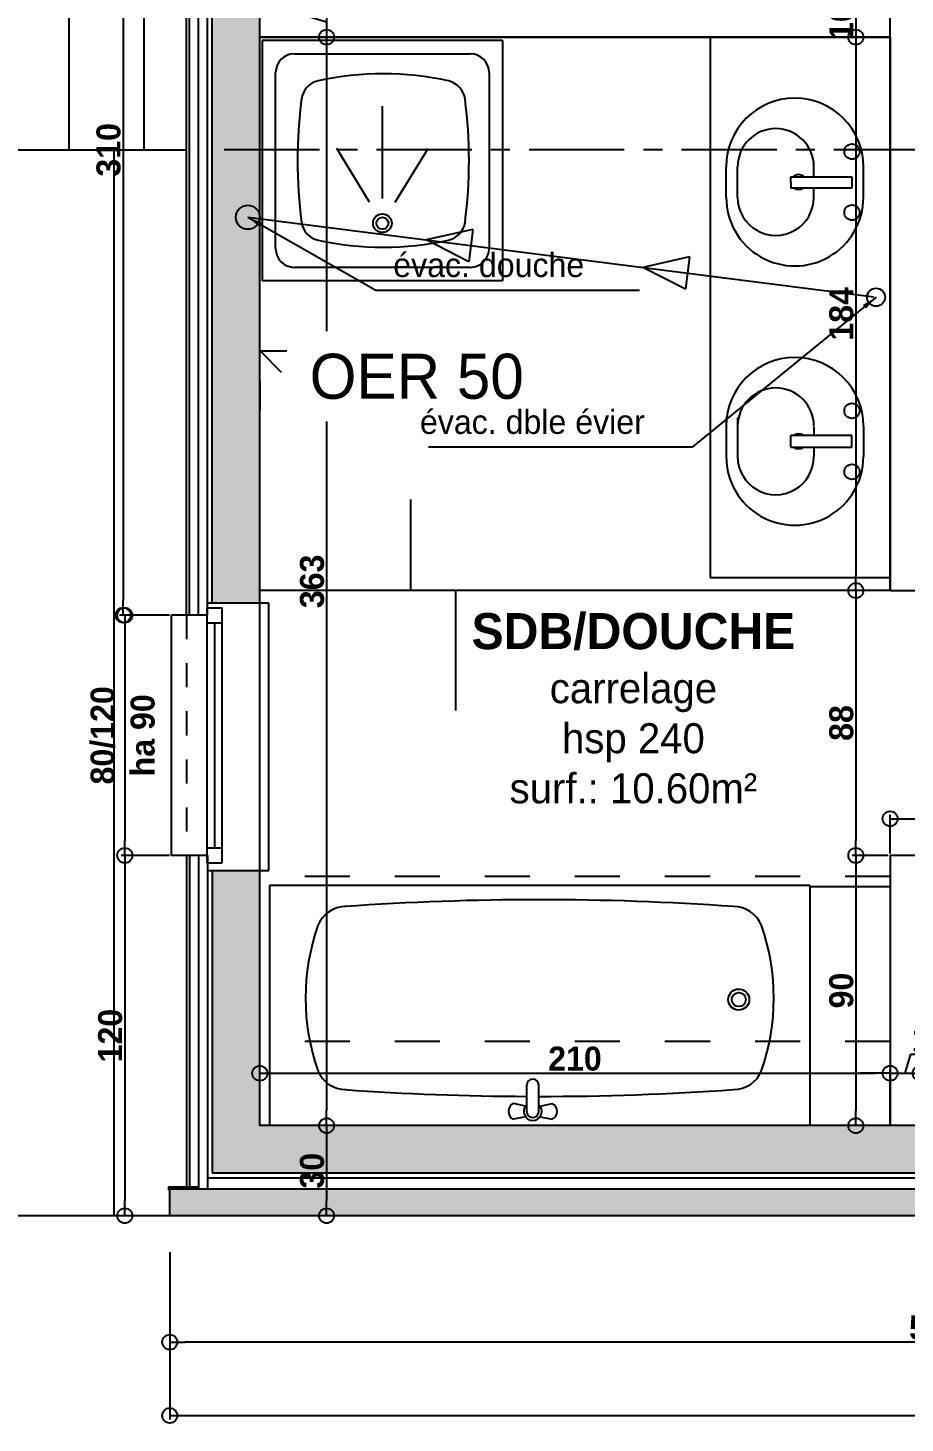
# Model space of a CAD drawing. Header units: millimetres. Extents: x -44462 to 306987, y -116160 to 12874.
# Drawn here: x 6682 to 6974.2, y -37472.1 to -37007.5 of the extents above; entities that cross this region are included whole.
import ezdxf

# ---------------------------------------------------------------- set-up
doc = ezdxf.new("R2010")
doc.units = ezdxf.units.MM
doc.header["$PDMODE"] = 35
doc.header["$PDSIZE"] = 10
doc.linetypes.add('AXES', pattern=[50.8, 31.75, -6.35, 6.35, -6.35])
doc.linetypes.add('TRAIT_4', pattern=[20, 10, -10])
for name, color, linetype in [('BLANC', 7, 'Continuous'), ('COTES', 1, 'Continuous'), ('COULEUR 8', 8, 'Continuous'), ('CYAN', 4, 'Continuous'), ('EGOUTTAGE', 6, 'Continuous'), ('EQUIP', 5, 'Continuous'), ('JAUNE', 2, 'Continuous'), ('MAGENTA', 6, 'Continuous'), ('MURS', 7, 'Continuous'), ('ROUGE', 1, 'Continuous'), ('TEXTE', 1, 'Continuous')]:
    doc.layers.add(name, color=color, linetype=linetype)
doc.layers.add('SURFACE', color=5, linetype='Continuous', plot=False)
doc.styles.add('CENTURY GOTHIC', font='GOTHIC.TTF')
doc.styles.add('Century Gothic Gras', font='GOTHICB.TTF')
doc.dimstyles.new('1-50', dxfattribs={"dimtxt": 8, "dimasz": 5, "dimexe": 1.25, "dimexo": 0.625, "dimtad": 1, "dimdec": 0, "dimtxsty": 'Century Gothic Gras', "dimblk": 'ORIGIN', "dimcen": 5, "dimclrd": 8, "dimclre": 5, "dimclrt": 6, "dimadec": 0, "dimazin": 0, "dimtfac": 1, "dimtdec": 0, "dimtmove": 0, "dimatfit": 3, "dimfxl": 0, "dimarcsym": 0})

# ---------------------------------------------------------------- blocks, each defined once
blk = doc.blocks.new('_Origin')
at = {"color": 0, "linetype": 'Continuous', "lineweight": -2}
blk.add_line((0, 0), (-1, 0), dxfattribs=at)
blk.add_circle((0, 0), 0.5, dxfattribs=at)
blk = doc.blocks.new('*D121')
at = {"layer": 'COTES', "color": 8, "lineweight": -2}
for p, q in [((6957.84, -36995.54), (6957.84, -36990.54)), ((6957.84, -37000.54), (6957.84, -37010.54)), ((6957.84, -37015.54), (6957.84, -37020.54))]:
    blk.add_line(p, q, dxfattribs=at)
at = {"layer": 'COTES', "color": 5, "lineweight": -2}
for p, q in [((6968.61, -37000.54), (6956.59, -37000.54)), ((6968.61, -37010.54), (6956.59, -37010.54))]:
    blk.add_line(p, q, dxfattribs=at)
at = {"layer": 'Defpoints', "color": 0}
for p in [(6969.24, -37000.54), (6957.84, -37010.54), (6969.24, -37010.54)]:
    blk.add_point(p, dxfattribs=at)
at = {"layer": 'COTES', "color": 8, "lineweight": -2, "xscale": 5, "yscale": 5, "zscale": 5}
for p, rotation in [((6957.84, -37000.54), 270), ((6957.84, -37010.54), 90)]:
    blk.add_blockref('_Origin', p, dxfattribs=dict(at, rotation=rotation))
at = {"layer": 'COTES', "color": 6, "insert": (6953.02, -37005.54), "char_height": 8, "attachment_point": 5, "rotation": 90, "style": 'Century Gothic Gras'}
blk.add_mtext('10', dxfattribs=at)
blk = doc.blocks.new('*D45')
at = {"layer": 'COTES', "color": 8, "lineweight": -2}
for p, q in [((6974.24, -37355.63), (6976.16, -37349.24)), ((6976.16, -37349.24), (6988.62, -37349.24)), ((6964.24, -37355.63), (6959.24, -37355.63)), ((6969.24, -37355.63), (6979.24, -37355.63)), ((6969.24, -37355.63), (6979.24, -37355.63)), ((6984.24, -37355.63), (6989.24, -37355.63))]:
    blk.add_line(p, q, dxfattribs=at)
at = {"layer": 'COTES', "color": 5, "lineweight": -2}
for p, q in [((6969.24, -37372.46), (6969.24, -37354.38)), ((6979.24, -37372.46), (6979.24, -37354.38))]:
    blk.add_line(p, q, dxfattribs=at)
at = {"layer": 'Defpoints', "color": 0}
for p in [(6979.24, -37355.63), (6969.24, -37373.08), (6979.24, -37373.08)]:
    blk.add_point(p, dxfattribs=at)
at = {"layer": 'COTES', "color": 8, "lineweight": -2, "xscale": 5, "yscale": 5, "zscale": 5}
blk.add_blockref('_Origin', (6969.24, -37355.63), dxfattribs=at)
at = {"layer": 'COTES', "color": 8, "lineweight": -2, "xscale": 5, "yscale": 5, "zscale": 5, "rotation": 180}
blk.add_blockref('_Origin', (6979.24, -37355.63), dxfattribs=at)
at = {"layer": 'COTES', "color": 6, "insert": (6982.39, -37344.41), "char_height": 8, "attachment_point": 5, "style": 'Century Gothic Gras'}
blk.add_mtext('10', dxfattribs=at)
blk = doc.blocks.new('*D172')
at = {"layer": 'COTES', "color": 5, "lineweight": -2}
for p, q in [((6728.61, -36893.08), (6712.45, -36893.08)), ((6729.18, -37203.08), (6712.45, -37203.08))]:
    blk.add_line(p, q, dxfattribs=at)
at = {"layer": 'COTES', "color": 8, "lineweight": -2}
blk.add_line((6713.7, -36898.08), (6713.7, -37198.08), dxfattribs=at)
at = {"layer": 'Defpoints', "color": 0}
for p in [(6729.24, -36893.08), (6713.7, -37203.08), (6729.8, -37203.08)]:
    blk.add_point(p, dxfattribs=at)
at = {"layer": 'COTES', "color": 8, "lineweight": -2, "xscale": 5, "yscale": 5, "zscale": 5}
for p, rotation in [((6713.7, -36893.08), 90), ((6713.7, -37203.08), 270)]:
    blk.add_blockref('_Origin', p, dxfattribs=dict(at, rotation=rotation))
at = {"layer": 'COTES', "color": 6, "insert": (6708.87, -37048.08), "char_height": 8, "attachment_point": 5, "rotation": 90, "style": 'Century Gothic Gras'}
blk.add_mtext('310', dxfattribs=at)
blk = doc.blocks.new('*D173')
at = {"layer": 'COTES', "color": 5, "lineweight": -2}
for p, q in [((6729.18, -37203.08), (6713.01, -37203.08)), ((6729.18, -37283.08), (6713.01, -37283.08))]:
    blk.add_line(p, q, dxfattribs=at)
at = {"layer": 'COTES', "color": 8, "lineweight": -2}
blk.add_line((6714.26, -37208.08), (6714.26, -37278.08), dxfattribs=at)
at = {"layer": 'Defpoints', "color": 0}
for p in [(6729.8, -37203.08), (6714.26, -37283.08), (6729.8, -37283.08)]:
    blk.add_point(p, dxfattribs=at)
at = {"layer": 'COTES', "color": 8, "lineweight": -2, "xscale": 5, "yscale": 5, "zscale": 5}
for p, rotation in [((6714.26, -37203.08), 90), ((6714.26, -37283.08), 270)]:
    blk.add_blockref('_Origin', p, dxfattribs=dict(at, rotation=rotation))
at = {"layer": 'COTES', "color": 6, "insert": (6713.59, -37243.08), "char_height": 8, "attachment_point": 5, "rotation": 90, "style": 'Century Gothic Gras'}
blk.add_mtext('80/120\\Pha 90', dxfattribs=at)
blk = doc.blocks.new('*D174')
at = {"layer": 'COTES', "color": 5, "lineweight": -2}
for p, q in [((6729.18, -37283.08), (6713.01, -37283.08)), ((6732.73, -37403.08), (6713.01, -37403.08))]:
    blk.add_line(p, q, dxfattribs=at)
at = {"layer": 'COTES', "color": 8, "lineweight": -2}
blk.add_line((6714.26, -37288.08), (6714.26, -37398.08), dxfattribs=at)
at = {"layer": 'Defpoints', "color": 0}
for p in [(6729.8, -37283.08), (6714.26, -37403.08), (6733.36, -37403.08)]:
    blk.add_point(p, dxfattribs=at)
at = {"layer": 'COTES', "color": 8, "lineweight": -2, "xscale": 5, "yscale": 5, "zscale": 5}
for p, rotation in [((6714.26, -37283.08), 90), ((6714.26, -37403.08), 270)]:
    blk.add_blockref('_Origin', p, dxfattribs=dict(at, rotation=rotation))
at = {"layer": 'COTES', "color": 6, "insert": (6709.44, -37343.08), "char_height": 8, "attachment_point": 5, "rotation": 90, "style": 'Century Gothic Gras'}
blk.add_mtext('120', dxfattribs=at)
blk = doc.blocks.new('*D183')
at = {"layer": 'COTES', "color": 5, "lineweight": -2}
for p, q in [((6729.24, -37439.64), (6729.24, -37470.89)), ((7809.24, -37439.64), (7809.24, -37470.89))]:
    blk.add_line(p, q, dxfattribs=at)
at = {"layer": 'COTES', "color": 8, "lineweight": -2}
blk.add_line((6734.24, -37469.64), (7804.24, -37469.64), dxfattribs=at)
at = {"layer": 'Defpoints', "color": 0}
for p in [(7809.24, -37400.83), (6729.24, -37402.92), (7809.24, -37469.64)]:
    blk.add_point(p, dxfattribs=at)
at = {"layer": 'COTES', "color": 8, "lineweight": -2, "xscale": 5, "yscale": 5, "zscale": 5, "rotation": 180}
blk.add_blockref('_Origin', (6729.24, -37469.64), dxfattribs=at)
at = {"layer": 'COTES', "color": 8, "lineweight": -2, "xscale": 5, "yscale": 5, "zscale": 5}
blk.add_blockref('_Origin', (7809.24, -37469.64), dxfattribs=at)
at = {"layer": 'COTES', "color": 6, "insert": (7269.24, -37464.82), "char_height": 8, "attachment_point": 5, "style": 'Century Gothic Gras'}
blk.add_mtext('1080', dxfattribs=at)
blk = doc.blocks.new('Bain3')
at = {"layer": 'EQUIP'}
for p, q in [((-80, 0), (-80, -180)), ((-80, 0), (0, 0)), ((0, 0), (0, -180)), ((-6.5, -89.88), (-7.37, -85.88)), ((-2.99, -89.88), (-2.12, -85.88)), ((-4.74, -90.31), (-13.48, -90.31)), ((-4.74, -94.31), (-13.48, -94.31)), ((-6.5, -94.75), (-7.37, -98.75)), ((-2.99, -94.75), (-2.12, -98.75)), ((-80, -180), (0, -180))]:
    blk.add_line(p, q, dxfattribs=at)
for radius in [3.5, 2.33]:
    blk.add_circle((-41.99, -23.68), radius, dxfattribs=at)
for centre, radius, start, end in [((-42.5, -85.55), 73.55, 70.8516, 109.1484), ((-62.99, -25.39), 10, 111.3137, 180.2235), ((-22.01, -25.39), 10, 359.7765, 68.6863), ((849.57, -90.15), 924.83, 175.98652, 184.01922), ((-934.57, -90.15), 924.83, 359.99006, 4.01348), ((-4.74, -87.07), 2.88, 24.484, 155.516), ((-13.48, -92.31), 2, 90, 270), ((-4.74, -92.31), 3, 221.8103, 138.1897), ((-4.74, -92.31), 2, 270, 90), ((-934.57, -90.15), 924.83, 355.98078, 359.74225), ((-4.74, -97.56), 2.88, 204.484, 335.516), ((-62.99, -154.61), 10, 179.7765, 248.6863), ((-22.01, -154.61), 10, 291.3137, 0.2235), ((-42.5, -94.45), 73.55, 250.8516, 289.1484)]:
    blk.add_arc(centre, radius, start, end, dxfattribs=at)
blk = doc.blocks.new('Lav2_1')
at = {"layer": 'EQUIP'}
for p, q in [((0, 0), (180, 0)), ((0, 0), (0, -60)), ((180, -60), (180, 0)), ((53.46, -8.89), (43.3, -8.89)), ((129.54, -8.89), (139.7, -8.89)), ((46.475, -12.7), (50.285, -12.7)), ((46.475, -33.02), (46.475, -12.7)), ((50.285, -12.7), (50.285, -33.02)), ((132.715, -12.7), (132.715, -33.02)), ((136.525, -12.7), (132.715, -12.7)), ((136.525, -33.02), (136.525, -12.7)), ((46.157, -25.4), (43.3, -25.4)), ((53.46, -25.4), (50.285, -25.4)), ((129.835, -25.4), (132.715, -25.4)), ((136.843, -25.4), (139.7, -25.4)), ((48.38, -33.02), (46.475, -33.02)), ((48.38, -33.02), (50.285, -33.02)), ((134.62, -33.02), (132.715, -33.02)), ((136.525, -33.02), (133.645, -33.02)), ((53.46, -50.8), (43.3, -50.8)), ((126.66, -50.8), (139.7, -50.8)), ((53.46, -54.61), (43.3, -54.61)), ((126.66, -54.61), (139.7, -54.61)), ((0, -60), (180, -60))]:
    blk.add_line(p, q, dxfattribs=at)
for centre in [(38.1, -12.7), (58.42, -12.7), (124.46, -12.7), (144.78, -12.7)]:
    blk.add_circle(centre, 2.54, dxfattribs=at)
for centre, radius, start, end in [((43.18, -31.75), 22.86, 90, 270), ((53.34, -31.75), 22.86, 270, 90), ((129.54, -31.75), 22.86, 90, 270), ((139.7, -31.75), 22.86, 270, 90), ((43.18, -38.1), 12.7, 90, 270), ((53.34, -38.1), 12.7, 270, 90), ((129.54, -38.1), 12.7, 90, 270), ((139.7, -38.1), 12.7, 270, 90), ((48.26, -30.48), 2.48, 140.19447, 219.80554), ((48.26, -30.48), 2.48, 320.19446, 39.80554), ((134.62, -30.48), 2.48, 140.19447, 219.80554), ((134.62, -30.48), 2.48, 320.19446, 39.80554)]:
    blk.add_arc(centre, radius, start, end, dxfattribs=at)
blk = doc.blocks.new('Douche2')
at = {"layer": 'EQUIP'}
for p, q in [((90, 0), (0, 0)), ((0, 0), (0, -90)), ((90, 0), (90, -90)), ((12, -5), (78, -5)), ((5, -78), (5, -12)), ((85, -12), (85, -78)), ((45, -59.18), (45, -24.67)), ((40.15, -60.55), (27.88, -40.51)), ((49.85, -60.55), (62.12, -40.51)), ((78, -85), (12, -85)), ((90, -90), (0, -90))]:
    blk.add_line(p, q, dxfattribs=at)
for radius in [3.5, 2.25]:
    blk.add_circle((45, -68.48), radius, dxfattribs=at)
for centre, radius, start, end in [((12, -12), 7, 90, 180), ((78, -12), 7, 0, 90), ((22.63, -22.97), 8, 102.4131, 172.5301), ((45.32, -126.06), 113.56, 77.5593, 102.4131), ((68.06, -22.98), 8, 7.4631, 77.5593), ((190.62, -44.99), 177.42, 172.5301, 187.4711), ((-100.04, -45), 177.54, 352.5365, 7.4631), ((22.63, -67.02), 8, 187.4711, 257.5503), ((68.06, -67.02), 8, 282.4492, 352.5365), ((12, -78), 7, 180, 270), ((45.35, 35.87), 113.37, 257.5503, 282.4492), ((78, -78), 7, 270, 0)]:
    blk.add_arc(centre, radius, start, end, dxfattribs=at)
blk = doc.blocks.new('*D149')
at = {"layer": 'COTES', "color": 5, "lineweight": -2}
for p, q in [((6729.24, -37415.17), (6729.24, -37446.42)), ((7239.7, -37431.42), (7239.7, -37446.42))]:
    blk.add_line(p, q, dxfattribs=at)
at = {"layer": 'COTES', "color": 8, "lineweight": -2}
blk.add_line((7234.7, -37445.17), (6734.24, -37445.17), dxfattribs=at)
at = {"layer": 'Defpoints', "color": 0}
for p in [(6729.24, -37403.08), (7239.7, -37430.8), (6729.24, -37445.17)]:
    blk.add_point(p, dxfattribs=at)
at = {"layer": 'COTES', "color": 8, "lineweight": -2, "xscale": 5, "yscale": 5, "zscale": 5, "rotation": 180}
blk.add_blockref('_Origin', (6729.24, -37445.17), dxfattribs=at)
at = {"layer": 'COTES', "color": 8, "lineweight": -2, "xscale": 5, "yscale": 5, "zscale": 5}
blk.add_blockref('_Origin', (7239.7, -37445.17), dxfattribs=at)
at = {"layer": 'COTES', "color": 6, "insert": (6984.47, -37440.35), "char_height": 8, "attachment_point": 5, "style": 'Century Gothic Gras'}
blk.add_mtext('510', dxfattribs=at)
blk = doc.blocks.new('*D67')
at = {"layer": 'COTES', "color": 8, "lineweight": -2}
for p, q in [((6766.72, -37001.1), (6766.72, -36988.64)), ((6781.51, -36995.54), (6781.51, -36990.54)), ((6781.51, -37005.54), (6766.72, -37001.1)), ((6781.51, -37000.54), (6781.51, -37010.54)), ((6781.51, -37000.54), (6781.51, -37010.54)), ((6781.51, -37015.54), (6781.51, -37020.54))]:
    blk.add_line(p, q, dxfattribs=at)
at = {"layer": 'COTES', "color": 5, "lineweight": -2}
for p, q in [((6774.34, -37000.54), (6782.76, -37000.54)), ((6781.51, -37010.54), (6780.26, -37010.54))]:
    blk.add_line(p, q, dxfattribs=at)
at = {"layer": 'Defpoints', "color": 0}
for p in [(6773.72, -37000.54), (6781.51, -37010.54), (6781.51, -37010.54)]:
    blk.add_point(p, dxfattribs=at)
at = {"layer": 'COTES', "color": 8, "lineweight": -2, "xscale": 5, "yscale": 5, "zscale": 5}
for p, rotation in [((6781.51, -37000.54), 270), ((6781.51, -37010.54), 90)]:
    blk.add_blockref('_Origin', p, dxfattribs=dict(at, rotation=rotation))
at = {"layer": 'COTES', "color": 6, "insert": (6761.89, -36994.87), "char_height": 8, "attachment_point": 5, "rotation": 90, "style": 'Century Gothic Gras'}
blk.add_mtext('10', dxfattribs=at)
blk = doc.blocks.new('*D153')
at = {"layer": 'COTES', "color": 5, "lineweight": -2}
for p, q in [((6781.51, -37010.54), (6780.26, -37010.54)), ((6781.51, -37373.08), (6780.26, -37373.08))]:
    blk.add_line(p, q, dxfattribs=at)
at = {"layer": 'COTES', "color": 8, "lineweight": -2}
blk.add_line((6781.51, -37015.54), (6781.51, -37368.08), dxfattribs=at)
at = {"layer": 'Defpoints', "color": 0}
for p in [(6781.51, -37010.54), (6781.51, -37373.08), (6781.51, -37373.08)]:
    blk.add_point(p, dxfattribs=at)
at = {"layer": 'COTES', "color": 8, "lineweight": -2, "xscale": 5, "yscale": 5, "zscale": 5}
for p, rotation in [((6781.51, -37010.54), 90), ((6781.51, -37373.08), 270)]:
    blk.add_blockref('_Origin', p, dxfattribs=dict(at, rotation=rotation))
at = {"layer": 'COTES', "color": 6, "insert": (6776.68, -37191.81), "char_height": 8, "attachment_point": 5, "rotation": 90, "style": 'Century Gothic Gras'}
blk.add_mtext('363', dxfattribs=at)
blk = doc.blocks.new('*D154')
at = {"layer": 'COTES', "color": 5, "lineweight": -2}
for p, q in [((6781.51, -37373.08), (6780.26, -37373.08)), ((6781.51, -37403.08), (6780.26, -37403.08))]:
    blk.add_line(p, q, dxfattribs=at)
at = {"layer": 'COTES', "color": 8, "lineweight": -2}
blk.add_line((6781.51, -37378.08), (6781.51, -37398.08), dxfattribs=at)
at = {"layer": 'Defpoints', "color": 0}
for p in [(6781.51, -37373.08), (6781.51, -37403.08), (6781.51, -37403.08)]:
    blk.add_point(p, dxfattribs=at)
at = {"layer": 'COTES', "color": 8, "lineweight": -2, "xscale": 5, "yscale": 5, "zscale": 5}
for p, rotation in [((6781.51, -37373.08), 90), ((6781.51, -37403.08), 270)]:
    blk.add_blockref('_Origin', p, dxfattribs=dict(at, rotation=rotation))
at = {"layer": 'COTES', "color": 6, "insert": (6776.68, -37388.08), "char_height": 8, "attachment_point": 5, "rotation": 90, "style": 'Century Gothic Gras'}
blk.add_mtext('30', dxfattribs=at)
blk = doc.blocks.new('*D75')
at = {"layer": 'COTES', "color": 8, "lineweight": -2}
for p, q in [((6957.84, -36995.54), (6957.84, -36990.54)), ((6957.84, -37000.54), (6957.84, -37010.54)), ((6957.84, -37015.54), (6957.84, -37020.54))]:
    blk.add_line(p, q, dxfattribs=at)
at = {"layer": 'COTES', "color": 5, "lineweight": -2}
for p, q in [((6968.61, -37000.54), (6956.59, -37000.54)), ((6968.61, -37010.54), (6956.59, -37010.54))]:
    blk.add_line(p, q, dxfattribs=at)
at = {"layer": 'Defpoints', "color": 0}
for p in [(6969.24, -37000.54), (6957.84, -37010.54), (6969.24, -37010.54)]:
    blk.add_point(p, dxfattribs=at)
at = {"layer": 'COTES', "color": 8, "lineweight": -2, "xscale": 5, "yscale": 5, "zscale": 5}
for p, rotation in [((6957.84, -37000.54), 270), ((6957.84, -37010.54), 90)]:
    blk.add_blockref('_Origin', p, dxfattribs=dict(at, rotation=rotation))
at = {"layer": 'COTES', "color": 6, "insert": (6953.02, -37005.54), "char_height": 8, "attachment_point": 5, "rotation": 90, "style": 'Century Gothic Gras'}
blk.add_mtext('10', dxfattribs=at)
blk = doc.blocks.new('*D156')
at = {"layer": 'COTES', "color": 5, "lineweight": -2}
for p, q in [((6968.61, -37010.54), (6956.59, -37010.54)), ((6968.61, -37194.86), (6956.59, -37194.86))]:
    blk.add_line(p, q, dxfattribs=at)
at = {"layer": 'COTES', "color": 8, "lineweight": -2}
blk.add_line((6957.84, -37015.54), (6957.84, -37189.86), dxfattribs=at)
at = {"layer": 'Defpoints', "color": 0}
for p in [(6969.24, -37010.54), (6957.84, -37194.86), (6969.24, -37194.86)]:
    blk.add_point(p, dxfattribs=at)
at = {"layer": 'COTES', "color": 8, "lineweight": -2, "xscale": 5, "yscale": 5, "zscale": 5}
for p, rotation in [((6957.84, -37010.54), 90), ((6957.84, -37194.86), 270)]:
    blk.add_blockref('_Origin', p, dxfattribs=dict(at, rotation=rotation))
at = {"layer": 'COTES', "color": 6, "insert": (6953.02, -37102.7), "char_height": 8, "attachment_point": 5, "rotation": 90, "style": 'Century Gothic Gras'}
blk.add_mtext('184', dxfattribs=at)
blk = doc.blocks.new('*D157')
at = {"layer": 'COTES', "color": 5, "lineweight": -2}
for p, q in [((6968.61, -37194.86), (6956.59, -37194.86)), ((6968.61, -37283.08), (6956.59, -37283.08))]:
    blk.add_line(p, q, dxfattribs=at)
at = {"layer": 'COTES', "color": 8, "lineweight": -2}
blk.add_line((6957.84, -37199.86), (6957.84, -37278.08), dxfattribs=at)
at = {"layer": 'Defpoints', "color": 0}
for p in [(6969.24, -37194.86), (6957.84, -37283.08), (6969.24, -37283.08)]:
    blk.add_point(p, dxfattribs=at)
at = {"layer": 'COTES', "color": 8, "lineweight": -2, "xscale": 5, "yscale": 5, "zscale": 5}
for p, rotation in [((6957.84, -37194.86), 90), ((6957.84, -37283.08), 270)]:
    blk.add_blockref('_Origin', p, dxfattribs=dict(at, rotation=rotation))
at = {"layer": 'COTES', "color": 6, "insert": (6953.02, -37238.97), "char_height": 8, "attachment_point": 5, "rotation": 90, "style": 'Century Gothic Gras'}
blk.add_mtext('88', dxfattribs=at)
blk = doc.blocks.new('*D158')
at = {"layer": 'COTES', "color": 5, "lineweight": -2}
for p, q in [((6968.61, -37283.08), (6956.59, -37283.08)), ((6968.61, -37373.08), (6956.59, -37373.08))]:
    blk.add_line(p, q, dxfattribs=at)
at = {"layer": 'COTES', "color": 8, "lineweight": -2}
blk.add_line((6957.84, -37288.08), (6957.84, -37368.08), dxfattribs=at)
at = {"layer": 'Defpoints', "color": 0}
for p in [(6969.24, -37283.08), (6957.84, -37373.08), (6969.24, -37373.08)]:
    blk.add_point(p, dxfattribs=at)
at = {"layer": 'COTES', "color": 8, "lineweight": -2, "xscale": 5, "yscale": 5, "zscale": 5}
for p, rotation in [((6957.84, -37283.08), 90), ((6957.84, -37373.08), 270)]:
    blk.add_blockref('_Origin', p, dxfattribs=dict(at, rotation=rotation))
at = {"layer": 'COTES', "color": 6, "insert": (6953.02, -37328.08), "char_height": 8, "attachment_point": 5, "rotation": 90, "style": 'Century Gothic Gras'}
blk.add_mtext('90', dxfattribs=at)
blk = doc.blocks.new('*D159')
at = {"layer": 'COTES', "color": 5, "lineweight": -2}
for p, q in [((6759.24, -37372.46), (6759.24, -37354.38)), ((6969.24, -37372.46), (6969.24, -37354.38))]:
    blk.add_line(p, q, dxfattribs=at)
at = {"layer": 'COTES', "color": 8, "lineweight": -2}
blk.add_line((6764.24, -37355.63), (6964.24, -37355.63), dxfattribs=at)
at = {"layer": 'Defpoints', "color": 0}
for p in [(6969.24, -37355.63), (6759.24, -37373.08), (6969.24, -37373.08)]:
    blk.add_point(p, dxfattribs=at)
at = {"layer": 'COTES', "color": 8, "lineweight": -2, "xscale": 5, "yscale": 5, "zscale": 5, "rotation": 180}
blk.add_blockref('_Origin', (6759.24, -37355.63), dxfattribs=at)
at = {"layer": 'COTES', "color": 8, "lineweight": -2, "xscale": 5, "yscale": 5, "zscale": 5}
blk.add_blockref('_Origin', (6969.24, -37355.63), dxfattribs=at)
at = {"layer": 'COTES', "color": 6, "insert": (6864.24, -37350.8), "char_height": 8, "attachment_point": 5, "style": 'Century Gothic Gras'}
blk.add_mtext('210', dxfattribs=at)
blk = doc.blocks.new('*D76')
at = {"layer": 'COTES', "color": 8, "lineweight": -2}
for p, q in [((6974.24, -37355.63), (6976.16, -37349.24)), ((6976.16, -37349.24), (6988.62, -37349.24)), ((6964.24, -37355.63), (6959.24, -37355.63)), ((6969.24, -37355.63), (6979.24, -37355.63)), ((6969.24, -37355.63), (6979.24, -37355.63)), ((6984.24, -37355.63), (6989.24, -37355.63))]:
    blk.add_line(p, q, dxfattribs=at)
at = {"layer": 'COTES', "color": 5, "lineweight": -2}
for p, q in [((6969.24, -37372.46), (6969.24, -37354.38)), ((6979.24, -37372.46), (6979.24, -37354.38))]:
    blk.add_line(p, q, dxfattribs=at)
at = {"layer": 'Defpoints', "color": 0}
for p in [(6979.24, -37355.63), (6969.24, -37373.08), (6979.24, -37373.08)]:
    blk.add_point(p, dxfattribs=at)
at = {"layer": 'COTES', "color": 8, "lineweight": -2, "xscale": 5, "yscale": 5, "zscale": 5}
blk.add_blockref('_Origin', (6969.24, -37355.63), dxfattribs=at)
at = {"layer": 'COTES', "color": 8, "lineweight": -2, "xscale": 5, "yscale": 5, "zscale": 5, "rotation": 180}
blk.add_blockref('_Origin', (6979.24, -37355.63), dxfattribs=at)
at = {"layer": 'COTES', "color": 6, "insert": (6982.39, -37344.41), "char_height": 8, "attachment_point": 5, "style": 'Century Gothic Gras'}
blk.add_mtext('10', dxfattribs=at)
blk = doc.blocks.new('*D218')
at = {"layer": 'COULEUR 8', "color": 5, "lineweight": -2}
for p, q in [((6969.24, -37282.46), (6969.24, -37269.6)), ((7055.74, -37282.46), (7055.74, -37269.6))]:
    blk.add_line(p, q, dxfattribs=at)
at = {"layer": 'COULEUR 8', "color": 8, "lineweight": -2}
blk.add_line((6974.24, -37270.85), (7050.74, -37270.85), dxfattribs=at)
at = {"layer": 'Defpoints', "color": 0}
for p in [(7055.74, -37270.85), (6969.24, -37283.08), (7055.74, -37283.08)]:
    blk.add_point(p, dxfattribs=at)
at = {"layer": 'COULEUR 8', "color": 8, "lineweight": -2, "xscale": 5, "yscale": 5, "zscale": 5, "rotation": 180}
blk.add_blockref('_Origin', (6969.24, -37270.85), dxfattribs=at)
at = {"layer": 'COULEUR 8', "color": 8, "lineweight": -2, "xscale": 5, "yscale": 5, "zscale": 5}
blk.add_blockref('_Origin', (7055.74, -37270.85), dxfattribs=at)
at = {"layer": 'COULEUR 8', "color": 6, "insert": (7012.49, -37266.03), "char_height": 8, "attachment_point": 5, "style": 'Century Gothic Gras'}
blk.add_mtext('86', dxfattribs=at)

msp = doc.modelspace()

# ---------------------------------------------------------------- hatches: boundary and pattern name
msp.add_hatch(color=254).paths.add_polyline_path([(7239.7, -37394.24), (6729.24, -37394.24), (6729.24, -37403.08), (7239.7, -37403.08)])
at = {"layer": 'COULEUR 8'}
h = msp.add_hatch(color=253, dxfattribs=at)
h.paths.add_polyline_path([(7614.24, -37373.08), (7349.23, -37373.08), (7339.23, -37373.08), (7334.23, -37373.08), (7334.23, -37388.94), (7614.24, -37388.94)])
h.paths.add_polyline_path([(7234.7, -37373.08), (7135.74, -37373.08), (7125.74, -37373.08), (6759.24, -37373.08), (6759.24, -37288.08), (6743.38, -37288.08), (6743.38, -37388.94), (7234.7, -37388.94)])
h.paths.add_polyline_path([(6759.24, -36897.08), (6743.38, -36897.08), (6743.38, -37199.08), (6759.24, -37199.08)])
h.paths.add_polyline_path([(6770.48, -37396), (6770.48, -37380.16), (6782.89, -37380.16), (6782.89, -37396)], flags=9)
h.paths.add_polyline_path([(6755.69, -37002.48), (6755.69, -36987.26), (6768.09, -36987.26), (6768.09, -37002.48)], flags=9)
at = {"layer": 'ROUGE'}
h = msp.add_hatch(dxfattribs=at)
h.set_pattern_fill('_USER', color=256, scale=25, angle=90, style=0, pattern_type=0)
h.set_pattern_definition([(90, (18995.7, -10002.692), (-25, 2e-15), [])])
h.paths.add_polyline_path([(6729.24, -37048.08), (6729.24, -36893.08), (6724.24, -36893.08), (6724.24, -36813.08), (6729.24, -36813.08), (6729.24, -36693.08), (6349.24, -36693.08), (6349.24, -37048.08)])
h = msp.add_hatch(dxfattribs=at)
h.set_pattern_fill('_USER', color=256, scale=35, angle=90, style=0, pattern_type=0)
h.set_pattern_definition([(90, (18995.7, -10052.692), (-35, 2e-15), [])])
h.paths.add_polyline_path([(6729.24, -37403.08), (6729.24, -37283.08), (6724.24, -37283.08), (6724.24, -37203.08), (6729.24, -37203.08), (6729.24, -37048.08), (6349.24, -37048.08), (6349.24, -37403.08)])

# ---------------------------------------------------------------- linework, layer by layer
at = {"layer": 'BLANC'}
for p, q in [((6734.8, -37203.08), (6734.8, -36893.08)), ((6759.24, -37199.08), (6759.24, -36897.08)), ((6969.24, -37194.86), (6969.24, -36964.29)), ((6969.24, -37010.54), (6759.24, -37010.54)), ((6969.24, -37194.86), (6979.24, -37194.86)), ((6759.24, -37199.08), (6741.8, -37199.08)), ((6741.8, -37203.08), (6734.8, -37203.08)), ((6734.8, -37283.08), (6734.8, -37394.24)), ((6741.8, -37283.08), (6734.8, -37283.08)), ((6969.24, -37283.08), (6969.24, -37373.08)), ((7055.74, -37283.08), (6969.24, -37283.08)), ((6741.8, -37288.08), (6759.24, -37288.08)), ((6759.24, -37373.08), (6759.24, -37288.08)), ((7125.74, -37373.08), (6759.24, -37373.08)), ((6728.87, -37393.47), (6739.06, -37393.47)), ((6728.87, -37393.47), (6728.87, -37394.6)), ((6729.24, -37403.08), (6729.24, -37394.24)), ((7239.7, -37403.08), (6729.24, -37403.08))]:
    msp.add_line(p, q, dxfattribs=at)
at = {"layer": 'COULEUR 8'}
for p, q in [((6735.8, -37203.08), (6735.8, -36893.08)), ((6741.8, -37203.08), (6741.8, -36893.08)), ((6738.8, -37203.08), (6738.8, -36899.58)), ((6743.38, -37199.08), (6743.38, -36897.08)), ((6755.24, -37070.54), (6963.84, -37096.99)), ((6830.22, -37074.56), (6814.7, -37078.08)), ((6830.22, -37074.56), (6828.85, -37085.36)), ((6828.85, -37085.36), (6814.7, -37078.08)), ((6902.4, -37083.71), (6886.88, -37087.23)), ((6902.4, -37083.71), (6901.03, -37094.52)), ((6901.03, -37094.52), (6886.88, -37087.23)), ((6809.54, -37194.86), (6809.54, -37164.52)), ((6969.24, -37194.86), (6759.24, -37194.86)), ((6824.47, -37194.86), (6824.47, -37234.76)), ((6735.8, -37283.08), (6735.8, -37394.24)), ((6738.8, -37283.08), (6738.8, -37394.24)), ((6741.8, -37283.08), (6741.8, -37394.24)), ((6743.38, -37288.08), (6743.38, -37388.78)), ((6942.49, -37293.39), (6969.24, -37293.39)), ((7234.7, -37390.52), (6741.8, -37390.52)), ((7234.7, -37388.94), (6743.38, -37388.94)), ((7239.7, -37394.24), (6729.24, -37394.24))]:
    msp.add_line(p, q, dxfattribs=at)
at = {"layer": 'COULEUR 8', "linetype": 'TRAIT_4'}
msp.add_line((6759.31, -37115.04), (6779.31, -37135.04), dxfattribs=at)
at = {"layer": 'COULEUR 8', "linetype": 'TRAIT_4', "ltscale": 0.8}
for p, q in [((6759.24, -37288.08), (6759.24, -37199.08)), ((6734.8, -37203.08), (6734.8, -37283.08))]:
    msp.add_line(p, q, dxfattribs=at)
at = {"layer": 'COULEUR 8', "linetype": 'TRAIT_4', "ltscale": 1.5}
msp.add_line((7779.24, -37345.08), (6759.24, -37345.08), dxfattribs=at)
at = {"layer": 'COULEUR 8', "linetype": 'TRAIT_4'}
msp.add_lwpolyline([(6759.31, -37115.04), (6779.31, -37115.04), (6779.31, -37135.04), (6759.31, -37135.04)], close=True, dxfattribs=at)
at = {"layer": 'CYAN'}
msp.add_line((6744.24, -37280.58), (6744.24, -37205.58), dxfattribs=at)
at = {"layer": 'EGOUTTAGE'}
for centre, radius in [((6755.24, -37070.54), 4), ((6964.56, -37097.18), 3)]:
    msp.add_circle(centre, radius, dxfattribs=at)
at = {"layer": 'JAUNE'}
for p, q in [((6741.74, -37285.58), (6741.74, -37200.58)), ((6741.74, -37200.58), (6746.74, -37200.58)), ((6746.74, -37285.58), (6746.74, -37200.58)), ((6741.74, -37205.58), (6746.74, -37205.58)), ((6741.74, -37280.58), (6746.74, -37280.58)), ((6741.74, -37285.58), (6746.74, -37285.58))]:
    msp.add_line(p, q, dxfattribs=at)
at = {"layer": 'MAGENTA', "linetype": 'AXES'}
msp.add_line((7795.09, -37048.08), (6743.38, -37048.08), dxfattribs=at)
at = {"layer": 'ROUGE'}
for p, q in [((6349.24, -37048.08), (6734.8, -37048.08)), ((6762.24, -37199.08), (6759.24, -37199.08)), ((6762.24, -37288.08), (6762.24, -37199.08)), ((6729.8, -37283.08), (6729.8, -37203.08)), ((6734.8, -37203.08), (6729.8, -37203.08)), ((6734.8, -37283.08), (6729.8, -37283.08)), ((6759.24, -37288.08), (6762.24, -37288.08)), ((6729.24, -37403.08), (6349.24, -37403.08))]:
    msp.add_line(p, q, dxfattribs=at)
at = {"layer": 'ROUGE', "linetype": 'TRAIT_4', "ltscale": 1.5}
msp.add_line((7779.24, -37290.08), (6759.24, -37290.08), dxfattribs=at)
at = {"layer": 'SURFACE'}
msp.add_lwpolyline([(6759.24, -37010.54), (6969.24, -37010.54), (6969.24, -37194.86), (6979.24, -37194.86), (6979.24, -37171.04), (7125.74, -37171.04), (7125.74, -37373.08), (6979.24, -37373.08), (6979.24, -37293.08), (7055.74, -37293.08), (7055.74, -37283.08), (6969.24, -37283.08), (6969.24, -37373.08), (6759.24, -37373.08), (6759.24, -37010.54)], dxfattribs=at)

# ---------------------------------------------------------------- block references
at = {"layer": 'EQUIP', "xscale": 0.8888888888905058, "yscale": 0.8888888888905058, "zscale": 0.8888888888888888}
msp.add_blockref('Douche2', (6760.07, -37011.65), dxfattribs=at)
at = {"layer": 'EQUIP', "rotation": 270}
for name, p in [('Lav2_1', (6969.24, -37010.54)), ('Bain3', (6942.49, -37373.08))]:
    msp.add_blockref(name, p, dxfattribs=at)

# ---------------------------------------------------------------- texts
at = {"layer": 'TEXTE', "char_height": 8, "width": 90.2534, "attachment_point": 1, "style": 'CENTURY GOTHIC'}
for s, insert in [('évac. douche', (6803.7, -37082.44)), ('évac. dble évier', (6812.59, -37134.68))]:
    msp.add_mtext(s, dxfattribs=dict(at, insert=insert))
at = {"layer": 'TEXTE', "color": 6, "insert": (6883.72, -37234.11), "char_height": 10, "width": 210, "attachment_point": 5, "style": 'CENTURY GOTHIC'}
msp.add_mtext('{\\fCentury Gothic|b1|i0|c0|p34;\\H1.2x;\\C3;SDB/DOUCHE\\P\\fCentury Gothic|b0|i0|c0|p34;\\H0.8333x;\\C8;carrelage\\Phsp 240\\Psurf.: 10.60m²}', dxfattribs=at)

# ---------------------------------------------------------------- dimensions: what is measured, and where the dimension line sits
at = {"layer": 'COTES'}
for base, p1, p2, picture, middle in [((6713.7, -37203.08), (6729.24, -36893.08), (6729.8, -37203.08), '*D172', (6708.87, -37048.08)), ((6781.51, -37010.54), (6773.72, -37000.54), (6781.51, -37010.54), '*D67', (6761.89, -37000.48)), ((6781.51, -37373.08), (6781.51, -37010.54), (6781.51, -37373.08), '*D153', (6776.68, -37191.81)), ((6957.84, -37194.86), (6969.24, -37010.54), (6969.24, -37194.86), '*D156', (6953.02, -37102.7)), ((6957.84, -37283.08), (6969.24, -37194.86), (6969.24, -37283.08), '*D157', (6953.02, -37238.97)), ((6714.26, -37403.08), (6729.8, -37283.08), (6733.36, -37403.08), '*D174', (6709.44, -37343.08)), ((6957.84, -37373.08), (6969.24, -37283.08), (6969.24, -37373.08), '*D158', (6953.02, -37328.08)), ((6781.51, -37403.08), (6781.51, -37373.08), (6781.51, -37403.08), '*D154', (6776.68, -37388.08))]:
    dim = msp.add_linear_dim(base=base, p1=p1, p2=p2, angle=90, dimstyle='1-50', override={"dimtmove": 1}, dxfattribs=at)
    dim.commit()
    dim.dimension.update_dxf_attribs({"geometry": picture, "text_midpoint": middle})
for picture in ['*D121', '*D75']:
    dim = msp.add_linear_dim(base=(6957.84, -37010.54), p1=(6969.24, -37000.54), p2=(6969.24, -37010.54), angle=90, dimstyle='1-50', override={"dimtmove": 1}, dxfattribs=at)
    dim.commit()
    dim.dimension.update_dxf_attribs({"geometry": picture, "text_midpoint": (6957.84, -37005.54), "dimtype": 160})
dim = msp.add_linear_dim(base=(6714.26, -37283.08), p1=(6729.8, -37203.08), p2=(6729.8, -37283.08), angle=90, text='<>/120\\Pha 90', dimstyle='1-50', override={"dimtmove": 1}, dxfattribs=at)
dim.commit()
dim.dimension.update_dxf_attribs({"geometry": '*D173', "text_midpoint": (6725.2, -37243.08), "dimtype": 160})
for picture in ['*D45', '*D76']:
    dim = msp.add_linear_dim(base=(6979.24, -37355.63), p1=(6969.24, -37373.08), p2=(6979.24, -37373.08), dimstyle='1-50', override={"dimtmove": 1}, dxfattribs=at)
    dim.commit()
    dim.dimension.update_dxf_attribs({"geometry": picture, "text_midpoint": (6976.78, -37344.41)})
for base, p1, p2, picture, middle in [((6969.24, -37355.63), (6759.24, -37373.08), (6969.24, -37373.08), '*D159', (6864.24, -37350.8)), ((7809.24, -37469.64), (6729.24, -37402.92), (7809.24, -37400.83), '*D183', (7269.24, -37464.82)), ((6729.24, -37445.17), (7239.7, -37430.8), (6729.24, -37403.08), '*D149', (6984.47, -37440.35))]:
    dim = msp.add_linear_dim(base=base, p1=p1, p2=p2, dimstyle='1-50', dxfattribs=at)
    dim.commit()
    dim.dimension.update_dxf_attribs({"geometry": picture, "text_midpoint": middle})
at = {"layer": 'COULEUR 8'}
dim = msp.add_linear_dim(base=(7055.73890331, -37270.85223961), p1=(6969.23890331, -37283.08202316), p2=(7055.73890331, -37283.08202316), dimstyle='1-50', dxfattribs=at)
dim.commit()
dim.dimension.update_dxf_attribs({"geometry": '*D218', "text_midpoint": (7012.48890331, -37266.02601595)})

# ---------------------------------------------------------------- leaders
at = {"layer": 'BLANC'}
for points in [[(6755.24, -37070.54), (6797.95, -37094.85), (6885.75, -37094.85)], [(6964.56, -37097.18), (6903.29, -37147.09), (6815.5, -37147.09)]]:
    msp.add_leader(points, dimstyle='1-50', override={"dimgap": 0.625, "dimtad": 0}, dxfattribs=at)

# ---------------------------------------------------------------- next in the draw order: texts
at = {"layer": 'MURS', "color": 7, "linetype": 'Continuous', "insert": (6775.85, -37115.99), "char_height": 15, "width": 79.9525, "attachment_point": 1, "line_spacing_factor": 2, "style": 'CENTURY GOTHIC', "bg_fill": 2}
msp.add_mtext('OER 50', dxfattribs=at)

doc.saveas('drawing.dxf')
